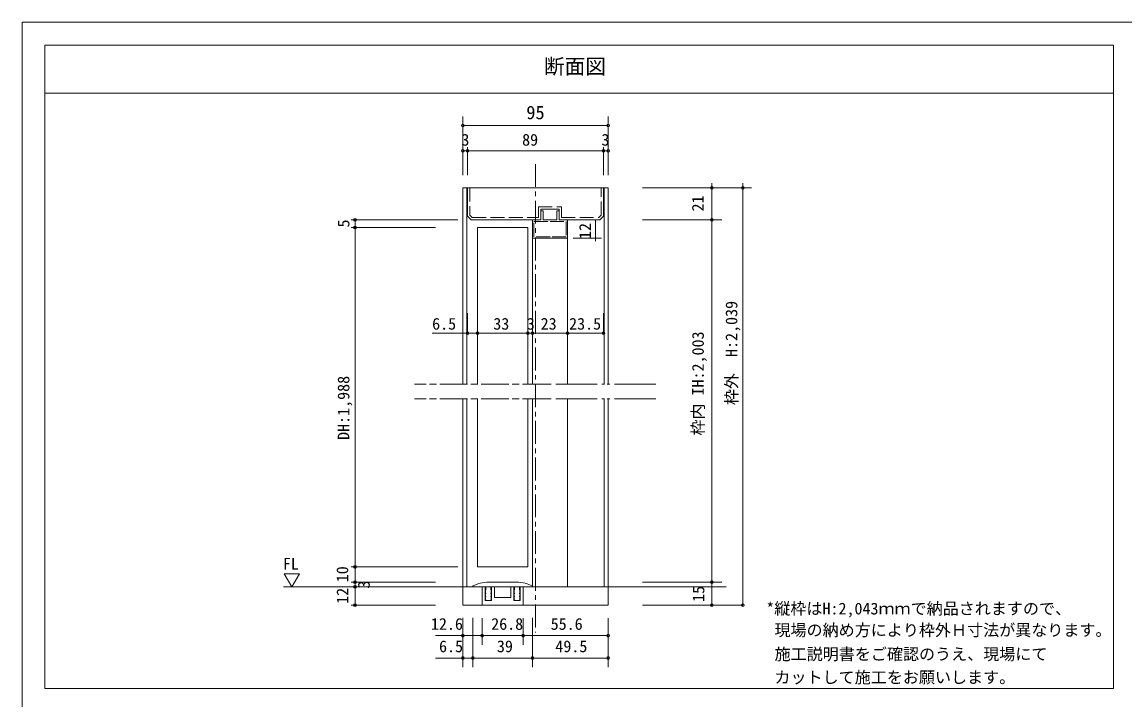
# Model space of a CAD drawing. Units: millimetres on the paper, enlarged 10 times, with parts at other scales. Extents: x -2000 to 2000, y -1385 to 1385.
# Drawn here: x -2000 to 405, y -92 to 1385 of the extents above; entities that cross this region are included whole.
import ezdxf
from ezdxf.enums import TextEntityAlignment as Align

# ---------------------------------------------------------------- set-up
doc = ezdxf.new("R2010")
doc.units = ezdxf.units.MM
doc.header["$LTSCALE"] = 10
doc.header["$PDMODE"] = 32
doc.header["$PDSIZE"] = 6
for name, pattern in [('CHAIN', [18.5, 12, -1.5, 3.5, -1.5]), ('CHAIN1', [8, 5, -1, 1, -1]), ('DASHED3', [4, 3, -1]), ('DOUBLE_CHAIN2', [12.8, 9, -1, 0.6, -0.6, 0.6, -1]), ('USER6', [9, 6, -0.75, 1.5, -0.75])]:
    doc.linetypes.add(name, pattern=pattern)
doc.layers.add('1-1_0', color=7, linetype='Continuous', lineweight=20)
doc.layers.add('2-0_18', color=7, linetype='Continuous', lineweight=20)
doc.styles.add('ＭＳ ゴシック', font='')
doc.styles.get('ＭＳ ゴシック').set_extended_font_data('MS Gothic')

msp = doc.modelspace()

# ---------------------------------------------------------------- linework, layer by layer
at = {"layer": '1-1_0'}
for p, q in [((-1950, 1335), (380, 1335)), ((-1950, 1335), (380, 1335)), ((-1950, -67.5), (-1950, 1335)), ((380, -67.5), (380, 1335)), ((380, -67.5), (380, 1335)), ((380, -67.5), (380, 1335)), ((-1950, 1230), (380, 1230)), ((380, 1230), (-1950, 1230)), ((380, -67.5), (-1950, -67.5))]:
    msp.add_line(p, q, dxfattribs=at)
msp.add_lwpolyline([(-2000, -1385), (2000, -1385), (2000, 1385), (-2000, 1385)], close=True, dxfattribs=at)
for points in [[(380, -67.5), (-1950, -67.5), (-1950, 1335)], [(-1950, 1230), (380, 1230), (-1950, 1230)]]:
    msp.add_lwpolyline(points, dxfattribs=at)
at = {"layer": '2-0_18', "color": 4, "lineweight": 9}
for p, q in [((-1038.69, 1179.44), (-1038.69, 1051.35)), ((-722.02, 1179.44), (-722.02, 1051.35)), ((-1038.69, 1159.44), (-722.02, 1159.44))]:
    msp.add_line(p, q, dxfattribs=at)
at = {"layer": '2-0_18'}
for p, q in [((-1038.69, 1051.35), (-1038.69, 1112.49)), ((-1028.69, 1051.35), (-1028.69, 1112.49)), ((-732.02, 1051.35), (-732.02, 1112.49)), ((-732.02, 1051.35), (-732.02, 1112.49)), ((-722.02, 1051.35), (-722.02, 1112.49)), ((-1038.69, 1104.33), (-722.02, 1104.33)), ((-1038.69, 1023.75), (-1028.69, 1023.75)), ((-1038.69, 595.53), (-1038.69, 1023.75)), ((-1030.36, 595.53), (-1030.36, 1023.75)), ((-1028.69, 1023.75), (-732.02, 1023.75)), ((-1028.69, 1023.75), (-1028.69, 962.08)), ((-722.02, 1023.75), (-732.02, 1023.75)), ((-732.02, 962.08), (-732.02, 1023.75)), ((-730.36, 595.53), (-730.36, 1023.75)), ((-722.02, 595.53), (-722.02, 1023.75)), ((-646.88, 1023.75), (-409.5, 1023.75)), ((-496.02, 1033.75), (-496.02, 113.97)), ((-428.46, 1033.75), (-428.46, 113.97)), ((-1273.94, 113.97), (-1273.94, 953.75)), ((-863.69, 953.75), (-863.69, 958.75)), ((-863.69, 953.75), (-863.69, 958.75)), ((-833.69, 953.75), (-833.69, 958.75)), ((-833.69, 953.75), (-833.69, 958.75)), ((-749.31, 953.75), (-749.31, 907.74)), ((-646.88, 953.75), (-474.11, 953.75)), ((-496.02, 953.75), (-480.09, 953.75)), ((-1007.02, 937.08), (-1007.02, 595.53)), ((-1007.02, 937.08), (-897.02, 937.08)), ((-897.02, 937.08), (-897.02, 595.53)), ((-887.02, 913.75), (-887.02, 595.53)), ((-810.36, 913.75), (-810.36, 595.53)), ((-798.23, 913.75), (-736.69, 913.75)), ((-1028.69, 750.18), (-1028.69, 706.86)), ((-732.02, 750.18), (-732.02, 706.86)), ((-1105.78, 706.86), (-732.02, 706.86)), ((-1038.69, 153.98), (-1038.69, 563.49)), ((-1030.36, 153.98), (-1030.36, 563.49)), ((-1007.02, 197.31), (-1007.02, 563.49)), ((-887.02, 153.97), (-887.02, 563.49)), ((-810.36, 163.98), (-810.36, 563.49)), ((-810.36, 153.98), (-810.36, 563.49)), ((-730.36, 153.98), (-730.36, 563.49)), ((-722.02, 153.98), (-722.02, 563.49)), ((-464.33, 153.98), (-1429.6, 153.98)), ((-1098.49, 153.98), (-1406.11, 153.98)), ((-1098.49, 163.98), (-1282.08, 163.98)), ((-1098.49, 163.98), (-1282.08, 163.98)), ((-1098.49, 153.98), (-1282.08, 153.98)), ((-1098.49, 153.98), (-1282.08, 153.98)), ((-1038.69, 153.98), (-1038.69, 113.97)), ((-1038.69, 153.98), (-722.02, 153.98)), ((-1017.02, 154.98), (-1017.02, 153.98)), ((-1017.02, 154.98), (-1017.02, 153.98)), ((-988.69, 153.98), (-1017.02, 153.98)), ((-1016.54, 155.84), (-1005.79, 160.24)), ((-996.69, 153.97), (-996.69, 113.97)), ((-990.36, 153.97), (-990.36, 123.97)), ((-990.36, 146.48), (-988.69, 138.97)), ((-990.36, 146.48), (-988.69, 146.48)), ((-988.69, 153.98), (-988.69, 146.48)), ((-986.83, 163.98), (-917.2, 163.97)), ((-978.02, 153.98), (-978.02, 146.48)), ((-978.02, 153.98), (-926.01, 153.98)), ((-976.36, 146.48), (-978.02, 138.97)), ((-978.02, 146.48), (-976.36, 146.48)), ((-976.36, 153.97), (-976.36, 123.97)), ((-970.02, 153.97), (-970.02, 130.63)), ((-934.02, 130.63), (-934.02, 153.97)), ((-927.69, 123.97), (-927.69, 153.97)), ((-927.69, 146.48), (-926.01, 138.98)), ((-927.69, 146.48), (-926.01, 146.48)), ((-926.01, 146.48), (-926.01, 153.98)), ((-915.34, 146.48), (-915.34, 153.98)), ((-915.34, 153.98), (-887.01, 153.98)), ((-913.68, 146.48), (-915.34, 138.98)), ((-915.34, 146.48), (-913.68, 146.48)), ((-913.68, 123.97), (-913.68, 153.97)), ((-907.36, 113.97), (-907.36, 153.97)), ((-887.49, 155.84), (-898.24, 160.24)), ((-887.01, 154.98), (-887.01, 153.98)), ((-722.02, 153.98), (-848.69, 153.98)), ((-722.02, 153.98), (-847.23, 153.98)), ((-722.02, 113.97), (-722.02, 153.98)), ((-646.88, 163.98), (-474.11, 163.98)), ((-990.36, 138.98), (-988.69, 138.98)), ((-990.36, 138.97), (-988.69, 131.47)), ((-990.36, 131.48), (-988.69, 131.48)), ((-990.36, 131.47), (-988.69, 123.98)), ((-990.36, 123.97), (-976.36, 123.97)), ((-978.02, 138.98), (-976.36, 138.98)), ((-976.36, 138.97), (-978.02, 131.48)), ((-978.02, 131.48), (-976.36, 131.48)), ((-976.36, 131.48), (-978.02, 123.98)), ((-970.02, 130.63), (-934.02, 130.63)), ((-927.69, 138.98), (-926.01, 131.48)), ((-927.69, 138.98), (-926.01, 138.98)), ((-927.69, 131.48), (-926.01, 131.48)), ((-927.69, 131.48), (-926.01, 123.98)), ((-927.69, 123.97), (-913.68, 123.97)), ((-913.68, 138.98), (-915.34, 131.48)), ((-915.34, 138.98), (-913.68, 138.98)), ((-915.34, 131.48), (-913.68, 131.48)), ((-913.68, 131.48), (-915.34, 123.98)), ((-1098.49, 113.97), (-1282.08, 113.97)), ((-1098.49, 113.97), (-1282.08, 113.97)), ((-996.7, 113.97), (-1038.69, 113.97)), ((-996.69, 113.97), (-907.36, 113.97)), ((-996.69, 113.97), (-907.36, 113.97)), ((-907.37, 113.97), (-722.02, 113.97)), ((-646.88, 113.97), (-428.46, 113.97)), ((-1038.7, -21.16), (-1038.7, 86.62)), ((-1038.7, 27.61), (-1038.7, 85.58)), ((-1017.03, -21.16), (-1017.03, 86.62)), ((-996.69, 27.61), (-996.69, 85.58)), ((-996.69, 27.61), (-996.69, 85.58)), ((-907.36, 27.61), (-907.36, 85.58)), ((-907.36, 27.61), (-907.36, 85.58)), ((-907.36, 27.61), (-907.36, 85.58)), ((-887.02, -21.16), (-887.02, 86.62)), ((-722.02, 27.61), (-722.02, 85.58)), ((-1038.7, 47.61), (-1098.47, 47.61)), ((-1038.7, 47.61), (-996.7, 47.61)), ((-996.7, 47.61), (-907.37, 47.61)), ((-996.7, 47.61), (-907.37, 47.61)), ((-887.02, -21.16), (-887.02, 47.61)), ((-722.02, -21.16), (-722.02, 47.61)), ((-1038.7, -1.16), (-1098.47, -1.16)), ((-1038.7, -1.16), (-1017.03, -1.16)), ((-1017.03, -1.16), (-887.02, -1.16)), ((-887.02, -1.16), (-722.02, -1.16)), ((-887.02, -1.16), (-722.02, -1.16))]:
    msp.add_line(p, q, dxfattribs=at)
at = {"layer": '2-0_18', "linetype": 'CHAIN1'}
msp.add_line((-880.36, 1075.59), (-880.36, 54.53), dxfattribs=at)
at = {"layer": '2-0_18', "linetype": 'DASHED3'}
for p, q in [((-1023.69, 1023.75), (-1023.69, 964.15)), ((-737.02, 964.15), (-737.02, 1023.59))]:
    msp.add_line(p, q, dxfattribs=at)
at = {"layer": '2-0_18', "linetype": 'USER6'}
for p, q in [((-848.69, 595.53), (-1144.14, 595.53)), ((-848.69, 563.49), (-1144.14, 563.49))]:
    msp.add_line(p, q, dxfattribs=at)
at = {"layer": '2-0_18', "linetype": 'DOUBLE_CHAIN2'}
for p, q in [((-618.03, 595.53), (-848.69, 595.53)), ((-618.03, 563.49), (-848.69, 563.49))]:
    msp.add_line(p, q, dxfattribs=at)
at = {"layer": '2-0_18', "linetype": 'CHAIN'}
for p, q in [((-996.69, 113.97), (-907.37, 113.97)), ((-907.37, 47.61), (-722.02, 47.61))]:
    msp.add_line(p, q, dxfattribs=at)
at = {"layer": '2-0_18'}
for points in [[(-1028.69, 962.08), (-1020.36, 953.75), (-868.69, 953.75), (-868.69, 977.08), (-828.69, 977.08), (-828.69, 953.75)], [(-868.69, 973.75), (-868.69, 953.75), (-887.02, 953.75)], [(-868.69, 953.75), (-868.69, 973.75), (-863.69, 973.75), (-863.69, 953.75)], [(-868.69, 953.75), (-868.69, 973.75), (-863.69, 973.75)], [(-863.69, 953.75), (-863.69, 973.75), (-863.69, 953.75)], [(-828.69, 953.75), (-828.69, 973.75), (-833.69, 973.75), (-833.69, 953.75)], [(-828.69, 953.75), (-828.69, 973.75), (-833.69, 973.75)], [(-833.69, 953.75), (-833.69, 973.75), (-833.69, 953.75)], [(-828.69, 973.75), (-828.69, 953.75), (-810.36, 953.75)], [(-828.69, 953.75), (-740.36, 953.75), (-732.02, 962.08)], [(-1049.69, 953.75), (-1282.08, 953.75), (-1049.69, 953.75)], [(-868.69, 953.75), (-887.02, 953.75), (-887.02, 913.75), (-848.69, 913.75)], [(-863.69, 953.75), (-833.69, 953.75), (-863.69, 953.75)], [(-833.69, 953.75), (-863.69, 953.75), (-833.69, 953.75)], [(-828.69, 953.75), (-810.36, 953.75), (-810.36, 913.75), (-848.69, 913.75)], [(-1098.49, 937.08), (-1282.08, 937.08), (-1098.49, 937.08)], [(-1007.02, 197.31), (-897.02, 197.31), (-897.02, 563.49)], [(-1049.69, 197.31), (-1282.08, 197.31), (-1049.69, 197.31)], [(-722.02, 47.61), (-907.37, 47.61), (-722.02, 47.61)]]:
    msp.add_lwpolyline(points, dxfattribs=at)
at = {"layer": '2-0_18', "linetype": 'DASHED3'}
for points in [[(-1023.69, 964.15), (-1018.29, 958.75), (-873.69, 958.75), (-873.69, 982.08), (-823.69, 982.08), (-823.69, 958.75)], [(-823.69, 958.75), (-742.43, 958.75), (-737.02, 964.15)]]:
    msp.add_lwpolyline(points, dxfattribs=at)
msp.add_lwpolyline([(-883.69, 917.08), (-883.69, 950.42), (-848.69, 950.42), (-813.69, 950.42), (-813.69, 917.08), (-848.69, 917.08)], close=True, dxfattribs=at)
at = {"layer": '2-0_18'}
msp.add_lwpolyline([(-1411.53, 153.98), (-1395.03, 182.67), (-1428.23, 182.67)], close=True, dxfattribs=at)
for centre, radius, start, end in [((-1016, 154.98), 1.02, 122.01975, 180), ((-1016, 154.98), 1.02, 122.01975, 180), ((-986.83, 114.01), 49.96, 90, 112.29801), ((-917.2, 114.01), 49.96, 67.70199, 90), ((-888.03, 154.98), 1.02, 0, 57.98025)]:
    msp.add_arc(centre, radius, start, end, dxfattribs=at)
at = {"layer": '2-0_18', "color": 4}
for p in [(-1038.69, 1159.44), (-722.02, 1159.44)]:
    msp.add_point(p, dxfattribs=at)
at = {"layer": '2-0_18'}
for p in [(-1038.69, 1104.33), (-1028.69, 1104.33), (-732.02, 1104.33), (-722.02, 1104.33), (-496.02, 1023.75), (-428.46, 1023.75), (-1273.94, 953.75), (-1273.94, 937.08), (-496.02, 953.75), (-1028.69, 706.86), (-1007.02, 706.86), (-897.02, 706.86), (-887.02, 706.86), (-810.36, 706.86), (-732.02, 706.86), (-1273.94, 197.31), (-1273.94, 163.98), (-1273.94, 153.98), (-496.02, 163.98), (-1273.94, 113.97), (-496.02, 113.97), (-428.46, 113.97), (-1038.7, 47.61), (-996.69, 47.61), (-996.69, 47.61), (-907.36, 47.61), (-907.36, 47.61), (-722.02, 47.61), (-1038.7, -1.16), (-1017.03, -1.16), (-887.02, -1.16), (-722.02, -1.16)]:
    msp.add_point(p, dxfattribs=at)

# ---------------------------------------------------------------- texts
at = {"layer": '1-1_0', "style": 'ＭＳ ゴシック'}
msp.add_text('断面図', height=32.99, dxfattribs=at).set_placement((-861.74, 1261.98), align=Align.BOTTOM_LEFT)
at = {"layer": '2-0_18', "style": 'ＭＳ ゴシック'}
for s, height, p in [('95', 29.33, (-900.36, 1164.44)), ('3', 25.66, (-1042.03, 1107.94)), ('89', 25.66, (-909.53, 1107.94)), ('3', 25.66, (-736.65, 1107.94)), ('6.5', 25.66, (-1105.78, 706.86)), ('33', 25.66, (-972.39, 706.86)), ('3', 25.66, (-899.33, 706.86)), ('23', 25.66, (-869.13, 706.86)), ('23.5', 25.66, (-807.09, 706.86)), ('FL', 25.66, (-1431.19, 183.78)), ('*縦枠はH:2,043ｍｍで納品されますので、', 25.66, (-377.09, 86.11)), ('12.6', 25.66, (-1108.39, 52.61)), ('26.8', 25.66, (-977.03, 52.61)), ('26.8', 25.66, (-977.03, 52.61)), ('55.6', 25.66, (-847.29, 52.61)), ('現場の納め方により枠外Ｈ寸法が異なります。', 25.66, (-359.31, 39.18)), ('6.5', 25.66, (-1090.7, 3.84)), ('39', 25.66, (-964.53, 3.84)), ('49.5', 25.66, (-837.13, 3.84)), ('施工説明書をご確認のうえ、現場にて', 25.66, (-359.07, -13.09)), ('カットして施工をお願いします。', 25.66, (-359.31, -63.78))]:
    msp.add_text(s, height=height, dxfattribs=at).set_placement(p, align=Align.BOTTOM_LEFT)
for s, p in [('21', (-505.86, 972.19)), ('5', (-1278.51, 937.22)), ('12', (-751.79, 912.08)), ('枠外\u3000H:2,039', (-432.54, 550.03)), ('枠内 IH:2,003', (-505.64, 483.59)), ('DH:1,988', (-1278.51, 474.19)), ('10', (-1281.06, 163.98)), ('12', (-1280.79, 116.93)), ('3', (-1234.19, 150.13)), ('15', (-504.5, 121.11))]:
    msp.add_text(s, height=25.66, rotation=90, dxfattribs=at).set_placement(p, align=Align.BOTTOM_LEFT)

doc.saveas('drawing.dxf')
